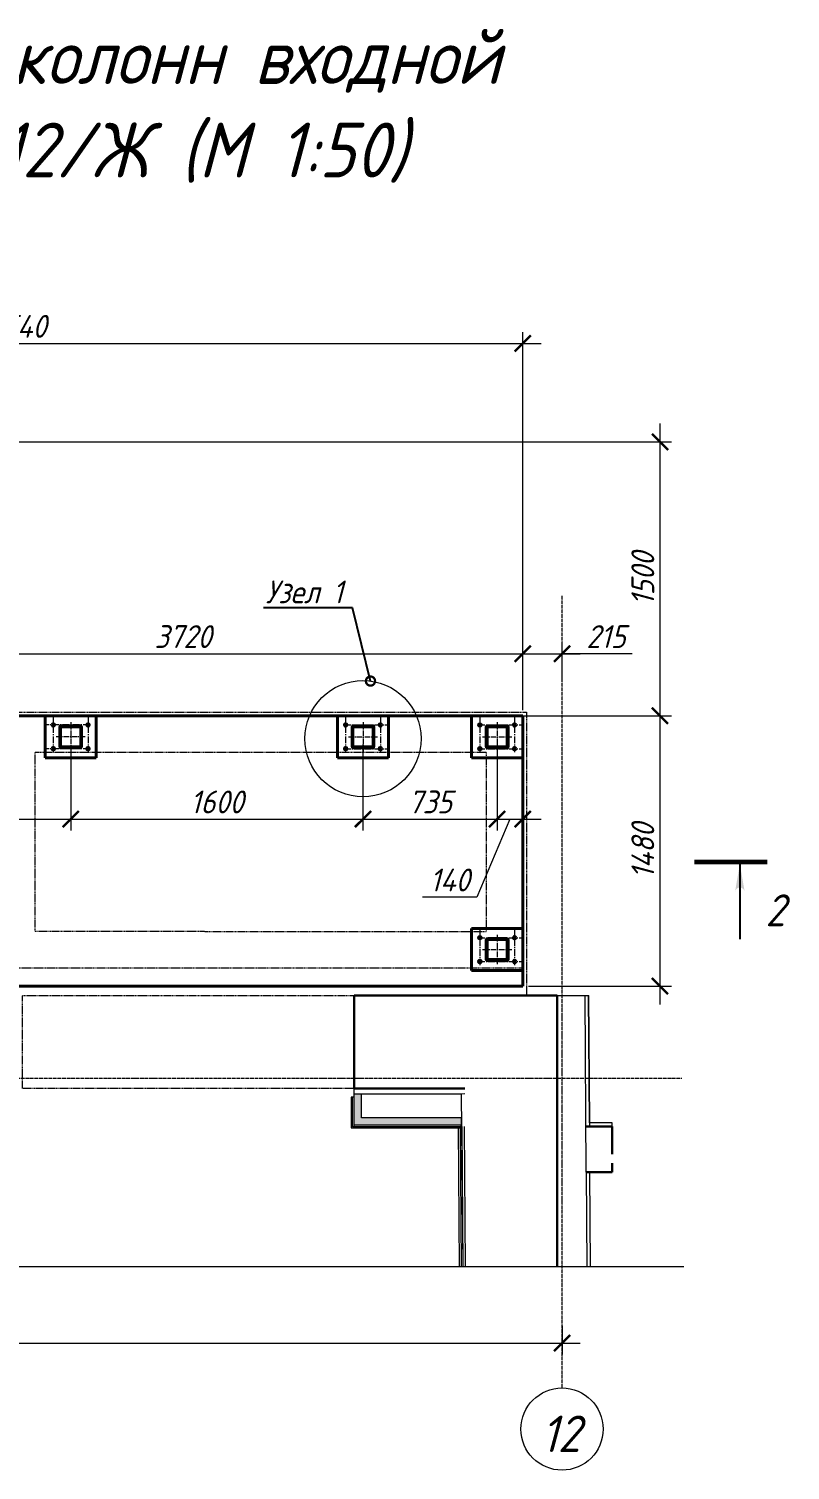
# Model space of a CAD drawing. Header units: millimetres. Extents: x 504091 to 2165846, y 135022 to 442887.
# Drawn here: x 866382 to 870549, y 232163 to 240056 of the extents above; entities that cross this region are included whole.
import ezdxf
from ezdxf import colors
from ezdxf.entities.mleader import LeaderData, LeaderLine
from ezdxf.math import Vec2, Vec3

# ---------------------------------------------------------------- set-up
doc = ezdxf.new("R2010")
doc.units = ezdxf.units.MM
for name, pattern in [('( Dashed )', [0.75, 0.5, -0.25]), ('ADSK_Линия сетки', [25, 20, -2.5, 0, -2.5]), ('CENTER2', [1.125, 0.75, -0.125, 0.125, -0.125]), ('осеваяX2', [4, 2.5, -0.5, 0.5, -0.5])]:
    doc.linetypes.add(name, pattern=pattern)
doc.layers.get('Defpoints').update_dxf_attribs({"color": 255})
for name, color, linetype, lineweight in [('+АР_Вспомогательная', 7, 'Continuous', 9), ('Аннотация', 7, 'Continuous', 9), ('Лестницы', 7, 'Continuous', 18), ('Монолит тонкий', 204, 'Continuous', 9), ('Оси', 165, 'осеваяX2', 13), ('Размер', 7, 'Continuous', 13), ('Размеры КР', 164, 'Continuous', 9), ('Рамка', 130, 'Continuous', 20), ('Стены внутренние', 7, 'Continuous', 18), ('Стены несущие', 7, 'Continuous', 30), ('Стены отделка', 7, 'Continuous', 30), ('Стены штриховка', 7, 'Continuous', 18)]:
    doc.layers.add(name, color=color, linetype=linetype, lineweight=lineweight)
for name, color, linetype in [('PS_Обозначения', 7, 'Continuous'), ('металл', 124, 'Continuous'), ('Шов', 136, 'PSK_Weld_10')]:
    doc.layers.add(name, color=color, linetype=linetype)
doc.styles.add('GOST 2.304_new', font='isocpeur.ttf', dxfattribs={"width": 0.9, "oblique": 15})
doc.linetypes.add('PSK_Weld_10', pattern='A,0.199999,1e-06,[130,ltypeshp.shx,S=1.06,R=-45,X=0.75,Y=1],1.5,[130,ltypeshp.shx,S=1.06,R=45,X=-0.75,Y=1],0', length=1.7)
doc.dimstyles.new('SPDS 1_50', dxfattribs={"dimscale": 50, "dimtxt": 2.5, "dimasz": 1.77, "dimexe": 1.25, "dimexo": 0.625, "dimtad": 1, "dimdec": 0, "dimrnd": 0.001, "dimzin": 9, "dimtxsty": 'GOST 2.304_new', "dimblk": 'ARCHTICK', "dimcen": 2.5, "dimdle": 2, "dimclrt": 256, "dimadec": 0, "dimazin": 2, "dimtfac": 0.75, "dimtdec": 0, "dimtmove": 1, "dimatfit": 3, "dimfxl": 0, "dimtolj": 1, "dimlwd": 9, "dimlwe": 9, "dimarcsym": 0})

# ---------------------------------------------------------------- blocks, each defined once
blk = doc.blocks.new('_ArchTick')
at = {"color": 0, "linetype": 'ByBlock', "const_width": 0.15}
blk.add_lwpolyline([(-0.5, -0.5), (0.5, 0.5)], dxfattribs=at)
blk = doc.blocks.new('*D1226')
at = {"layer": 'Defpoints', "color": 0, "lineweight": 20, "transparency": 16777216}
for p in [(869085.4, 236633.9), (865365.4, 236503.3), (869085.4, 236293.8)]:
    blk.add_point(p, dxfattribs=at)
at = {"layer": 'Размеры КР', "color": 0, "lineweight": 9, "transparency": 16777216}
for p, q in [((865265.4, 236633.9), (869185.4, 236633.9)), ((865365.4, 236534.6), (865365.4, 236696.4)), ((869085.4, 236325.1), (869085.4, 236696.4))]:
    blk.add_line(p, q, dxfattribs=at)
at = {"layer": 'Размеры КР', "color": 0, "lineweight": 9, "transparency": 16777216, "xscale": 88.5, "yscale": 88.5, "zscale": 88.5, "rotation": 180}
blk.add_blockref('_ArchTick', (865365.4, 236633.9), dxfattribs=at)
at = {"layer": 'Размеры КР', "color": 0, "lineweight": 9, "transparency": 16777216, "xscale": 88.5, "yscale": 88.5, "zscale": 88.5}
blk.add_blockref('_ArchTick', (869085.4, 236633.9), dxfattribs=at)
at = {"layer": 'Размеры КР', "lineweight": 20, "transparency": 16777216, "insert": (867225.4, 236727.7), "char_height": 125, "attachment_point": 5, "style": 'GOST 2.304_new'}
blk.add_mtext('\\A1;3720', dxfattribs=at)
blk = doc.blocks.new('*D1222')
at = {"layer": 'Defpoints', "color": 0, "lineweight": 20, "transparency": 16777216}
for p in [(869300.4, 236633.9), (869300.4, 236452), (869085.4, 236293.8)]:
    blk.add_point(p, dxfattribs=at)
at = {"layer": 'Размеры КР', "color": 0, "lineweight": 9, "transparency": 16777216}
for p, q in [((868985.4, 236633.9), (869400.4, 236633.9)), ((869085.4, 236325.1), (869085.4, 236696.4)), ((869300.4, 236483.2), (869300.4, 236696.4)), ((869684.6, 236633.9), (869300.4, 236633.9))]:
    blk.add_line(p, q, dxfattribs=at)
at = {"layer": 'Размеры КР', "color": 0, "lineweight": 9, "transparency": 16777216, "xscale": 88.5, "yscale": 88.5, "zscale": 88.5, "rotation": 180}
blk.add_blockref('_ArchTick', (869085.4, 236633.9), dxfattribs=at)
at = {"layer": 'Размеры КР', "color": 0, "lineweight": 9, "transparency": 16777216, "xscale": 88.5, "yscale": 88.5, "zscale": 88.5}
blk.add_blockref('_ArchTick', (869300.4, 236633.9), dxfattribs=at)
at = {"layer": 'Размеры КР', "lineweight": 20, "transparency": 16777216, "insert": (869541, 236727.7), "char_height": 125, "attachment_point": 5, "style": 'GOST 2.304_new'}
blk.add_mtext('\\A1;215', dxfattribs=at)
blk = doc.blocks.new('*D1223')
at = {"layer": 'Defpoints', "color": 0, "lineweight": 20, "transparency": 16777216}
for p in [(869085.4, 238332.8), (863545.4, 237793.8), (869085.4, 236293.8)]:
    blk.add_point(p, dxfattribs=at)
at = {"layer": 'Размеры КР', "color": 0, "lineweight": 9, "transparency": 16777216}
for p, q in [((863545.4, 237825.1), (863545.4, 238395.3)), ((869085.4, 236325.1), (869085.4, 238395.3)), ((863445.4, 238332.8), (869185.4, 238332.8))]:
    blk.add_line(p, q, dxfattribs=at)
at = {"layer": 'Размеры КР', "color": 0, "lineweight": 9, "transparency": 16777216, "xscale": 88.5, "yscale": 88.5, "zscale": 88.5, "rotation": 180}
blk.add_blockref('_ArchTick', (863545.4, 238332.8), dxfattribs=at)
at = {"layer": 'Размеры КР', "color": 0, "lineweight": 9, "transparency": 16777216, "xscale": 88.5, "yscale": 88.5, "zscale": 88.5}
blk.add_blockref('_ArchTick', (869085.4, 238332.8), dxfattribs=at)
at = {"layer": 'Размеры КР', "lineweight": 20, "transparency": 16777216, "insert": (866315.4, 238426.5), "char_height": 125, "attachment_point": 5, "style": 'GOST 2.304_new'}
blk.add_mtext('\\A1;5540', dxfattribs=at)
blk = doc.blocks.new('*D1224')
at = {"layer": 'Defpoints', "color": 0, "lineweight": 20, "transparency": 16777216}
for p in [(865345.4, 237793.8), (866932.1, 236293.8), (869836.4, 236293.8)]:
    blk.add_point(p, dxfattribs=at)
at = {"layer": 'Размеры КР', "color": 0, "lineweight": 9, "transparency": 16777216}
for p, q in [((869836.4, 237893.8), (869836.4, 236193.8)), ((865376.6, 237793.8), (869898.9, 237793.8)), ((866963.3, 236293.8), (869898.9, 236293.8))]:
    blk.add_line(p, q, dxfattribs=at)
at = {"layer": 'Размеры КР', "color": 0, "lineweight": 9, "transparency": 16777216, "xscale": 88.5, "yscale": 88.5, "zscale": 88.5}
for p, rotation in [((869836.4, 237793.8), 90), ((869836.4, 236293.8), 270)]:
    blk.add_blockref('_ArchTick', p, dxfattribs=dict(at, rotation=rotation))
at = {"layer": 'Размеры КР', "lineweight": 20, "transparency": 16777216, "insert": (869742.6, 237043.8), "char_height": 125, "attachment_point": 5, "rotation": 90, "style": 'GOST 2.304_new'}
blk.add_mtext('\\A1;1500', dxfattribs=at)
blk = doc.blocks.new('*D1225')
at = {"layer": 'Defpoints', "color": 0, "lineweight": 20, "transparency": 16777216}
for p in [(866932.1, 236293.8), (869085.4, 234813.5), (869836.4, 234813.5)]:
    blk.add_point(p, dxfattribs=at)
at = {"layer": 'Размеры КР', "color": 0, "lineweight": 9, "transparency": 16777216}
for p, q in [((869836.4, 236393.8), (869836.4, 234713.5)), ((866963.3, 236293.8), (869898.9, 236293.8)), ((869116.6, 234813.5), (869898.9, 234813.5))]:
    blk.add_line(p, q, dxfattribs=at)
at = {"layer": 'Размеры КР', "color": 0, "lineweight": 9, "transparency": 16777216, "xscale": 88.5, "yscale": 88.5, "zscale": 88.5}
for p, rotation in [((869836.4, 236293.8), 90), ((869836.4, 234813.5), 270)]:
    blk.add_blockref('_ArchTick', p, dxfattribs=dict(at, rotation=rotation))
at = {"layer": 'Размеры КР', "lineweight": 20, "transparency": 16777216, "insert": (869742.6, 235553.7), "char_height": 125, "attachment_point": 5, "rotation": 90, "style": 'GOST 2.304_new'}
blk.add_mtext('\\A1;1480', dxfattribs=at)
blk = doc.blocks.new('*D1210')
at = {"layer": 'Defpoints', "color": 0, "lineweight": 20, "transparency": 16777216}
for p in [(862800.4, 232984.7), (869300.4, 232984.7), (869300.4, 232859)]:
    blk.add_point(p, dxfattribs=at)
at = {"layer": 'Размеры КР', "color": 0, "lineweight": 9, "transparency": 16777216}
for p, q in [((862800.4, 232953.5), (862800.4, 232796.5)), ((869300.4, 232953.5), (869300.4, 232796.5)), ((862700.4, 232859), (869400.4, 232859))]:
    blk.add_line(p, q, dxfattribs=at)
at = {"layer": 'Размеры КР', "color": 0, "lineweight": 9, "transparency": 16777216, "xscale": 88.5, "yscale": 88.5, "zscale": 88.5, "rotation": 180}
blk.add_blockref('_ArchTick', (862800.4, 232859), dxfattribs=at)
at = {"layer": 'Размеры КР', "color": 0, "lineweight": 9, "transparency": 16777216, "xscale": 88.5, "yscale": 88.5, "zscale": 88.5}
blk.add_blockref('_ArchTick', (869300.4, 232859), dxfattribs=at)
at = {"layer": 'Размеры КР', "lineweight": 20, "transparency": 16777216, "insert": (866050.4, 232952.7), "char_height": 125, "attachment_point": 5, "style": 'GOST 2.304_new'}
blk.add_mtext('\\A1;6500', dxfattribs=at)
blk = doc.blocks.new('A$C3336a9ad')
at = {"color": 251, "linetype": 'CENTER2', "ltscale": 40}
for p, q in [((159.5, -87.4), (159.5, -247.4)), ((79.5, -167.4), (239.5, -167.4))]:
    blk.add_line(p, q, dxfattribs=at)
at = {"layer": 'металл', "lineweight": 40}
for p, q in [((299.5, -52.4), (19.5, -52.4)), ((19.5, -282.4), (19.5, -52.4)), ((299.5, -282.4), (299.5, -52.4)), ((214.5, -116.4), (214.5, -218.4)), ((19.5, -282.4), (299.5, -282.4))]:
    blk.add_line(p, q, dxfattribs=at)
at = {"layer": 'металл', "lineweight": 40, "extrusion": (1, 0, 0)}
for p, q in [((99.5, -219.4), (99.5, -115.4)), ((99.5, -219.4), (99.5, -145.4)), ((219.5, -115.4), (219.5, -219.4)), ((219.5, -219.4), (219.5, -115.4))]:
    blk.add_line(p, q, dxfattribs=at)
at = {"layer": 'металл', "lineweight": 40, "extrusion": (-1, 0, 0)}
blk.add_line((104.5, -219.4), (104.5, -116.4), dxfattribs=at)
at = {"layer": 'металл', "lineweight": 40, "extrusion": (0, 1, 0)}
for p, q in [((107.5, -107.4), (211.5, -107.4)), ((107.5, -107.4), (211.5, -107.4)), ((108.5, -112.4), (210.5, -112.4)), ((211.5, -227.4), (107.5, -227.4))]:
    blk.add_line(p, q, dxfattribs=at)
at = {"layer": 'металл', "lineweight": 40, "extrusion": (0, -1, 0)}
blk.add_line((107.5, -222.4), (210.5, -222.4), dxfattribs=at)
at = {"layer": 'металл', "lineweight": 40}
for centre in [(64.5, -102.4), (254.5, -102.4), (64.5, -232.4), (254.5, -232.4)]:
    blk.add_circle(centre, 6.76, dxfattribs=at)
for centre, radius, start, end in [((107.5, -115.4), 8, 90, 180), ((108.5, -116.4), 4, 90, 180), ((210.5, -116.4), 4, 0, 90), ((211.5, -115.4), 8, 0, 90), ((107.5, -219.4), 8, 180, 270), ((108.5, -218.4), 4, 180, 270), ((210.5, -218.4), 4, 270, 0), ((211.5, -219.4), 8, 270, 0)]:
    blk.add_arc(centre, radius, start, end, dxfattribs=at)
at = {"layer": 'Рамка', "color": 251, "linetype": 'CENTER2', "ltscale": 50}
for p, q in [((64.5, -52.4), (64.5, -252.4)), ((254.5, -52.4), (254.5, -252.4)), ((54.5, -102.4), (299.5, -102.4)), ((54.5, -232.4), (299.5, -232.4))]:
    blk.add_line(p, q, dxfattribs=at)
at = {"layer": 'Шов', "ltscale": 6}
for points in [[(99.5, -219.4), (99.5, -115.4)], [(112.5, -107.4), (196.5, -107.4)], [(219.5, -115.4), (219.4, -220.4)], [(211.5, -227.4), (107.5, -227.4)]]:
    blk.add_lwpolyline(points, dxfattribs=at)
blk = doc.blocks.new('_DotSmall')
at = {"color": 0, "linetype": 'ByBlock', "lineweight": 35, "const_width": 0.5}
blk.add_lwpolyline([(-0.0625, 0, 1), (0.0625, 0, 1)], format="xyb", close=True, dxfattribs=at)
blk = doc.blocks.new('*D1257')
at = {"layer": 'Defpoints', "color": 0, "lineweight": 20, "transparency": 16777216}
for p in [(865285.4, 236154.7), (866610.6, 236161.2), (866610.6, 235728.5)]:
    blk.add_point(p, dxfattribs=at)
at = {"layer": 'Размеры КР', "color": 0, "lineweight": 9, "transparency": 16777216}
for p, q in [((865285.4, 236123.5), (865285.4, 235666)), ((866610.6, 236129.9), (866610.6, 235666)), ((865185.4, 235728.5), (866710.6, 235728.5))]:
    blk.add_line(p, q, dxfattribs=at)
at = {"layer": 'Размеры КР', "color": 0, "lineweight": 9, "transparency": 16777216, "xscale": 88.5, "yscale": 88.5, "zscale": 88.5, "rotation": 180}
blk.add_blockref('_ArchTick', (865285.4, 235728.5), dxfattribs=at)
at = {"layer": 'Размеры КР', "color": 0, "lineweight": 9, "transparency": 16777216, "xscale": 88.5, "yscale": 88.5, "zscale": 88.5}
blk.add_blockref('_ArchTick', (866610.6, 235728.5), dxfattribs=at)
at = {"layer": 'Размеры КР', "lineweight": 20, "transparency": 16777216, "insert": (865948, 235822.2), "char_height": 125, "attachment_point": 5, "style": 'GOST 2.304_new'}
blk.add_mtext('\\A1;1325', dxfattribs=at)
blk = doc.blocks.new('*D1258')
at = {"layer": 'Defpoints', "color": 0, "lineweight": 20, "transparency": 16777216}
for p in [(866610.6, 236161.2), (868210.8, 236168.8), (868210.8, 235728.5)]:
    blk.add_point(p, dxfattribs=at)
at = {"layer": 'Размеры КР', "color": 0, "lineweight": 9, "transparency": 16777216}
for p, q in [((866610.6, 236129.9), (866610.6, 235666)), ((868210.8, 236137.6), (868210.8, 235666)), ((866510.6, 235728.5), (868310.8, 235728.5))]:
    blk.add_line(p, q, dxfattribs=at)
at = {"layer": 'Размеры КР', "color": 0, "lineweight": 9, "transparency": 16777216, "xscale": 88.5, "yscale": 88.5, "zscale": 88.5, "rotation": 180}
blk.add_blockref('_ArchTick', (866610.6, 235728.5), dxfattribs=at)
at = {"layer": 'Размеры КР', "color": 0, "lineweight": 9, "transparency": 16777216, "xscale": 88.5, "yscale": 88.5, "zscale": 88.5}
blk.add_blockref('_ArchTick', (868210.8, 235728.5), dxfattribs=at)
at = {"layer": 'Размеры КР', "lineweight": 20, "transparency": 16777216, "insert": (867410.7, 235822.2), "char_height": 125, "attachment_point": 5, "style": 'GOST 2.304_new'}
blk.add_mtext('\\A1;1600', dxfattribs=at)
blk = doc.blocks.new('*D1259')
at = {"layer": 'Defpoints', "color": 0, "lineweight": 20, "transparency": 16777216}
for p in [(868210.8, 236168.8), (868945.4, 236178.8), (868945.4, 235728.5)]:
    blk.add_point(p, dxfattribs=at)
at = {"layer": 'Размеры КР', "color": 0, "lineweight": 9, "transparency": 16777216}
for p, q in [((868945.4, 236147.6), (868945.4, 235666)), ((868210.8, 236137.6), (868210.8, 235666)), ((868110.8, 235728.5), (869045.4, 235728.5))]:
    blk.add_line(p, q, dxfattribs=at)
at = {"layer": 'Размеры КР', "color": 0, "lineweight": 9, "transparency": 16777216, "xscale": 88.5, "yscale": 88.5, "zscale": 88.5, "rotation": 180}
blk.add_blockref('_ArchTick', (868210.8, 235728.5), dxfattribs=at)
at = {"layer": 'Размеры КР', "color": 0, "lineweight": 9, "transparency": 16777216, "xscale": 88.5, "yscale": 88.5, "zscale": 88.5}
blk.add_blockref('_ArchTick', (868945.4, 235728.5), dxfattribs=at)
at = {"layer": 'Размеры КР', "lineweight": 20, "transparency": 16777216, "insert": (868578.1, 235822.2), "char_height": 125, "attachment_point": 5, "style": 'GOST 2.304_new'}
blk.add_mtext('\\A1;735', dxfattribs=at)
blk = doc.blocks.new('*D1260')
at = {"layer": 'Defpoints', "color": 0, "lineweight": 20, "transparency": 16777216}
for p in [(868945.4, 236178.8), (869085.4, 236168.8), (869085.4, 235728.5)]:
    blk.add_point(p, dxfattribs=at)
at = {"layer": 'Размеры КР', "color": 0, "lineweight": 9, "transparency": 16777216}
for p, q in [((868945.4, 236147.6), (868945.4, 235666)), ((869085.4, 236137.6), (869085.4, 235666)), ((869015.4, 235728.5), (868834.6, 235301.1)), ((868845.4, 235728.5), (869185.4, 235728.5)), ((868834.6, 235301.1), (868536.1, 235301.1))]:
    blk.add_line(p, q, dxfattribs=at)
at = {"layer": 'Размеры КР', "color": 0, "lineweight": 9, "transparency": 16777216, "xscale": 88.5, "yscale": 88.5, "zscale": 88.5, "rotation": 180}
blk.add_blockref('_ArchTick', (868945.4, 235728.5), dxfattribs=at)
at = {"layer": 'Размеры КР', "color": 0, "lineweight": 9, "transparency": 16777216, "xscale": 88.5, "yscale": 88.5, "zscale": 88.5}
blk.add_blockref('_ArchTick', (869085.4, 235728.5), dxfattribs=at)
at = {"layer": 'Размеры КР', "lineweight": 20, "transparency": 16777216, "insert": (868685.4, 235394.8), "char_height": 125, "attachment_point": 5, "style": 'GOST 2.304_new'}
blk.add_mtext('\\A1;140', dxfattribs=at)

msp = doc.modelspace()

# ---------------------------------------------------------------- hatches: boundary and pattern name
at = {"layer": 'PS_Обозначения', "ltscale": 50}
msp.add_hatch(color=256, dxfattribs=at).paths.add_polyline_path([(870273.8176, 235481.0938), (870300.2176, 235331.0938, 0.839099631), (870247.4176, 235331.0938)], flags=0)
at = {"layer": 'Стены внутренние'}
for points in [[(868202.8084, 234092.8456), (868202.8084, 234222.8456), (868162.8084, 234222.8456), (868162.8084, 234092.8456)], [(868748.8307, 234052.8456), (868749.1141, 234052.8456), (868748.8307, 234092.8456), (868162.8084, 234092.8456), (868162.8084, 234052.8456), (868437.5551, 234052.8456)]]:
    msp.add_hatch(color=256, dxfattribs=at).paths.add_polyline_path(points)

# ---------------------------------------------------------------- linework, layer by layer
at = {"layer": '+АР_Вспомогательная', "color": 7, "linetype": 'Continuous', "ltscale": 50}
msp.add_lwpolyline([(862257.2725, 233277.4946), (865553.1254, 233277.4946), (865584.3633, 233402.446), (865646.8389, 233152.5432), (865678.0768, 233277.4946), (869966.723, 233277.4946)], dxfattribs=at)
at = {"layer": 'PS_Обозначения', "ltscale": 50}
msp.add_lwpolyline([(870023.8176, 235493.5938, 25, 25, 0), (870423.8176, 235493.5938, 0, 0, 0)], format="xyseb", dxfattribs=at)
msp.add_lwpolyline([(870273.8176, 235481.0938), (870273.8176, 235071.2027)], dxfattribs=at)
at = {"layer": 'Лестницы', "color": 5, "linetype": '( Dashed )', "lineweight": 9, "ltscale": 10}
for p, q in [((865365.3677, 236313.8095), (869105.3677, 236313.8095)), ((869105.3677, 236313.8095), (869105.3677, 234763.8456)), ((868885.3677, 236093.8095), (866415.3677, 236093.8095)), ((866415.3677, 235113.7336), (866415.3677, 236093.8095)), ((868885.3677, 236093.8095), (868885.3677, 235113.5331)), ((866415.3677, 235113.7336), (868885.3677, 235113.5331)), ((863545.3677, 234913.9666), (869085.3677, 234913.5168))]:
    msp.add_line(p, q, dxfattribs=at)
msp.add_lwpolyline([(866347.8084, 234762.739), (868162.8084, 234762.739), (868162.8084, 234252.8456), (866347.8084, 234252.8456)], close=True, dxfattribs=at)
at = {"layer": 'Монолит тонкий', "lineweight": 40, "ltscale": 100}
for p, q in [((869085.3677, 236293.8095), (863545.3677, 236293.8095)), ((869085.3677, 236293.8095), (869085.3677, 234813.5168)), ((863545.3677, 234813.9666), (869085.3677, 234813.5168))]:
    msp.add_line(p, q, dxfattribs=at)
at = {"layer": 'Оси', "linetype": 'ADSK_Линия сетки'}
for p, q in [((869300.3737, 232614.0579), (869300.3737, 236952.8889)), ((861644.0489, 234309.0404), (869955.6613, 234309.0404))]:
    msp.add_line(p, q, dxfattribs=at)
at = {"layer": 'Размеры КР', "lineweight": 20}
msp.add_line((869275.481, 234762.8456), (869446.638, 234762.8456), dxfattribs=at)
for centre, radius in [((868210.8084, 236168.8095), 317.8259), ((869300.3737, 232388.0579), 225)]:
    msp.add_circle(centre, radius, dxfattribs=at)
at = {"layer": 'Стены несущие'}
for p, q in [((868162.8084, 234762.8456), (868162.8084, 234252.8456)), ((868162.8084, 234762.8456), (869273.7616, 234762.8456)), ((869274.481, 234762.8456), (869273.7616, 233277.4946)), ((868767.8697, 234252.8456), (868162.8084, 234252.8456)), ((869575.4083, 234044.1476), (869430.2986, 234044.1476)), ((869575.4083, 233894.1476), (869575.4083, 234044.1476)), ((869432.3205, 233794.1476), (869575.4083, 233794.1476)), ((869575.4083, 233794.1476), (869575.4083, 233844.1476))]:
    msp.add_line(p, q, dxfattribs=at)
at = {"layer": 'Стены отделка', "lineweight": 9}
for p, q in [((869274.7616, 234762.8456), (869275.481, 234762.8456)), ((869444.6379, 234762.8456), (869450.275, 234064.1476)), ((869451.275, 234064.1476), (869445.638, 234762.8456)), ((868162.8084, 234044.8956), (868162.8084, 234252.8456)), ((868146.9084, 234205.3456), (868146.9084, 234036.9456)), ((868162.8084, 234205.3456), (868146.9084, 234205.3456)), ((868748.8311, 234222.8456), (868162.8084, 234222.8456)), ((868202.8084, 234092.8456), (868202.8084, 234222.8456)), ((868768.8301, 234223.0498), (868748.8307, 234222.888)), ((868748.8307, 234222.888), (868756.4768, 233277.4946)), ((868146.9084, 234036.9456), (868748.4491, 234036.9456)), ((868749.1141, 234052.8456), (868162.8084, 234052.8456)), ((868749.1141, 234092.8456), (868202.8084, 234092.8456)), ((868730.9496, 234044.7541), (868737.1551, 233277.4946)), ((868748.4491, 234036.9456), (868748.4491, 234052.8456)), ((868749.1141, 234052.8456), (868749.1141, 234092.8456)), ((868772.1562, 233277.4946), (868765.9485, 234045.0371)), ((869450.275, 234064.1476), (869451.108, 234064.1476)), ((869451.108, 234064.1476), (869451.108, 234044.1476)), ((869575.4083, 234064.1476), (869451.275, 234064.1476)), ((869575.4083, 234044.1476), (869575.4083, 234064.1476)), ((869456.4997, 233277.4946), (869452.3211, 233794.1476))]:
    msp.add_line(p, q, dxfattribs=at)
at = {"layer": 'Стены штриховка'}
for p, q in [((869424.4859, 234762.8456), (869430.2986, 233794.1476)), ((868153.8084, 234043.8456), (868153.8084, 234205.3456)), ((868748.4491, 234043.8456), (868153.8084, 234043.8456)), ((868741.9493, 234044.843), (868748.1554, 233277.4946)), ((868750.949, 234044.9158), (868757.1557, 233277.4946)), ((869451.108, 234064.1476), (869451.275, 234064.1476)), ((869432.3205, 233794.1476), (869436.499, 233277.4946))]:
    msp.add_line(p, q, dxfattribs=at)

# ---------------------------------------------------------------- block references
at = {"layer": 'Размеры КР', "lineweight": 20, "xscale": -1}
msp.add_blockref('A$C3336a9ad', (866770.1017, 236346.2406), dxfattribs=at)
at = {"layer": 'Размеры КР', "lineweight": 20}
for p in [(868051.3513, 236346.2406), (868785.9106, 236346.2406), (868785.9106, 235180.9811)]:
    msp.add_blockref('A$C3336a9ad', p, dxfattribs=at)

# ---------------------------------------------------------------- texts
at = {"layer": 'PS_Обозначения', "style": 'GOST 2.304_new', "oblique": 15, "width": 0.9}
msp.add_text('2', height=175, dxfattribs=at).set_placement((870413.704, 235141.31))
at = {"layer": 'Аннотация', "lineweight": 9, "insert": (862382.6224, 240053.6521), "char_height": 300, "attachment_point": 1, "line_spacing_factor": 1.022766, "style": 'GOST 2.304_new'}
msp.add_mtext_dynamic_manual_height_columns('\\pi601.23443;Схема расстановки колонн входной \\P\\pi837.70361;группы в осях 11-12/Ж (М 1:50)', width=7303.853624, gutter_width=2500, heights=[1983.7092], dxfattribs=at)
at = {"layer": 'Оси', "insert": (869293.1637, 232362.482), "char_height": 200, "width": 245.7, "attachment_point": 5, "line_spacing_factor": 1.022766, "style": 'GOST 2.304_new'}
msp.add_mtext('\\pt51.428,102.858,154.286,205.714,257.142,308.572,360,411.428,462.858,514.286,565.714,617.142,668.572,720,771.428,822.858,874.286,925.714,977.142,1028.572,1080,1131.428,1182.858,1234.286,1285.714,1337.142,1388.572,1440,1491.428,1542.858,1594.286,1645.714;12', dxfattribs=at)

# ---------------------------------------------------------------- dimensions: what is measured, and where the dimension line sits
at = {"layer": 'Размеры КР', "lineweight": 20}
for base, p1, p2, picture, middle in [((869085.3677, 238332.7902), (863545.3677, 237793.8095), (869085.3677, 236293.8095), '*D1223', (866315.3677, 238426.5402)), ((869085.3677, 236633.9073), (865365.3677, 236503.3158), (869085.3677, 236293.8095), '*D1226', (867225.3677, 236727.6573)), ((866610.6447, 235728.467), (865285.3677, 236154.7181), (866610.6447, 236161.19), '*D1257', (865948.0062, 235822.217)), ((868210.8084, 235728.467), (866610.6447, 236161.19), (868210.8084, 236168.8095), '*D1258', (867410.7265, 235822.217)), ((868945.3677, 235728.467), (868210.8084, 236168.8095), (868945.3677, 236178.8095), '*D1259', (868578.088, 235822.217)), ((869300.3737, 232858.9592), (862800.3737, 232984.702), (869300.3737, 232984.702), '*D1210', (866050.3737, 232952.7092))]:
    dim = msp.add_linear_dim(base=base, p1=p1, p2=p2, dimstyle='SPDS 1_50', dxfattribs=at)
    dim.commit()
    dim.dimension.update_dxf_attribs({"geometry": picture, "text_midpoint": middle})
for base, p1, p2, picture, middle in [((869836.3514, 236293.8095), (865345.3677, 237793.8095), (866932.0598, 236293.8095), '*D1224', (869742.6014, 237043.8095)), ((869836.3514, 234813.5168), (866932.0598, 236293.8095), (869085.3677, 234813.5168), '*D1225', (869742.6014, 235553.6632))]:
    dim = msp.add_linear_dim(base=base, p1=p1, p2=p2, angle=90, dimstyle='SPDS 1_50', dxfattribs=at)
    dim.commit()
    dim.dimension.update_dxf_attribs({"geometry": picture, "text_midpoint": middle})
for base, p1, p2, picture, middle in [((869300.3737, 236633.9073), (869085.3677, 236293.8095), (869300.3737, 236451.9952), '*D1222', (869541.018, 236633.9073)), ((869085.3677, 235728.467), (868945.3677, 236178.8095), (869085.3677, 236168.8095), '*D1260', (868803.3761, 235301.0612))]:
    dim = msp.add_linear_dim(base=base, p1=p1, p2=p2, dimstyle='SPDS 1_50', dxfattribs=at)
    dim.commit()
    dim.dimension.update_dxf_attribs({"geometry": picture, "text_midpoint": middle, "dimtype": 160})

# ---------------------------------------------------------------- leaders
at = {"layer": 'Размер', "ltscale": 20}
ml = msp.add_multileader_mtext('Standard', dxfattribs=at)
ml.set_content('\\A1;Узел 1', color=256, style='GOST 2.304_new')
ml.set_leader_properties()
ml.set_arrow_properties(name='DOTSMALL')
ml.build(insert=Vec2(0, 0))
ml.multileader.update_dxf_attribs({"text_left_attachment_type": 6, "text_right_attachment_type": 6, "dogleg_length": 1, "arrow_head_size": 100})
ctx = ml.context
ctx.base_point, ctx.char_height, ctx.arrow_head_size, ctx.landing_gap_size, ctx.plane_origin = Vec3(867644.8913, 236884.8697), 125, 100, 0, Vec3(846843.9933, 383487.3974)
ctx.left_attachment, ctx.right_attachment, ctx.text_align_type = 6, 6, 1
notes = []
notes.append((ctx, [(0, (1, 1, 0), (868153.7536, 236884.8697), (-1, 0), 20, [(0, [(868251.6826, 236483.9961)], 0, [])])]))
ctx.mtext.insert, ctx.mtext.rotation, ctx.mtext.width, ctx.mtext.alignment, ctx.mtext.flow_direction = Vec3(867889.3224, 237034.8697), 6.283185307, 1286.674802, 2, 5
for ctx, leaders in notes:
    for number, flags, end, landing, length, lines in leaders:
        leader = LeaderData()
        leader.index, (leader.has_last_leader_line, leader.has_dogleg_vector, leader.attachment_direction) = number, flags
        leader.last_leader_point, leader.dogleg_vector, leader.dogleg_length = Vec3(end), Vec3(landing), length
        for number, points, colour, breaks in lines:
            line = LeaderLine()
            line.index, line.vertices, line.color, line.breaks = number, Vec3.list(points), colors.encode_raw_color(colour), breaks
            leader.lines.append(line)
        ctx.leaders.append(leader)

doc.saveas('drawing.dxf')
